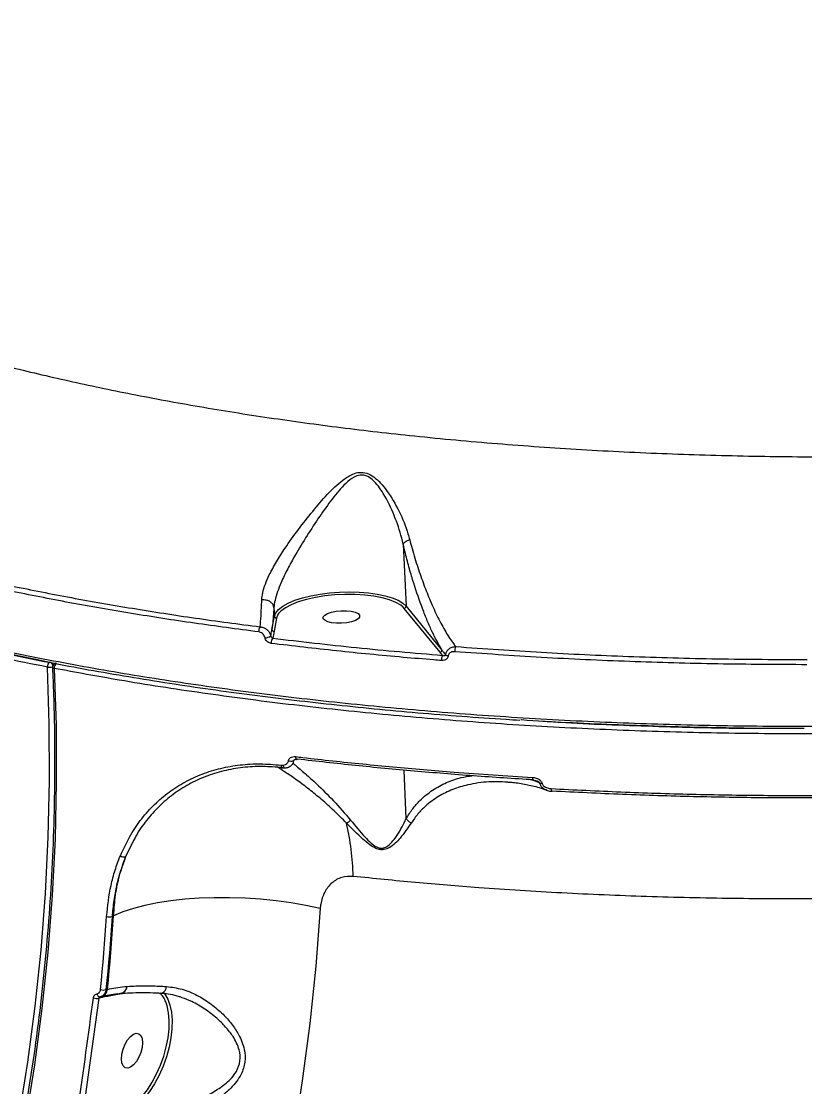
# Model space of a CAD drawing. Header units: millimetres. Extents: x -7245 to 6306, y -6696 to 5973.
# Drawn here: x 2284.6 to 2476.9, y -2028.7 to -1767.3 of the extents above; entities that cross this region are included whole.
import ezdxf

# ---------------------------------------------------------------- set-up
doc = ezdxf.new("R2010")
doc.units = ezdxf.units.MM
for name, color, linetype in [('DIKOM_ОБЪЕКТ', 7, 'Continuous'), ('DIKOM_РАЗМЕР_ЗОНА', 7, 'Continuous'), ('DIKOM_РАЗМЕР_ОБЪЕКТА', 7, 'Continuous')]:
    doc.layers.add(name, color=color, linetype=linetype)
doc.styles.add('style1', font='arial.ttf', dxfattribs={"width": 0.8})
doc.dimstyles.new('1-50', dxfattribs={"dimtxt": 300, "dimasz": 200, "dimexe": 100, "dimexo": 0, "dimgap": 100, "dimtad": 1, "dimtxsty": 'style1', "dimcen": 200, "dimclrd": 7, "dimclre": 7, "dimclrt": 7, "dimadec": 1, "dimazin": 2, "dimtfac": 1, "dimtmove": 0, "dimatfit": 2, "dimfxl": 0, "dimlwd": 25, "dimlwe": 18, "dimarcsym": 0})

# ---------------------------------------------------------------- blocks, each defined once
blk = doc.blocks.new('*D10')
at = {"layer": 'Defpoints', "color": 0, "transparency": 16777216}
for p in [(-4365.71, 2792.53), (4306.16, 475.6), (4306.16, -5965.27)]:
    blk.add_point(p, dxfattribs=at)
at = {"layer": 'DIKOM_РАЗМЕР_ОБЪЕКТА', "color": 7, "lineweight": 18, "transparency": 16777216}
for p, q in [((-4365.71, 2792.53), (-4365.71, -6065.27)), ((4306.16, 475.6), (4306.16, -6065.27))]:
    blk.add_line(p, q, dxfattribs=at)
at = {"layer": 'DIKOM_РАЗМЕР_ОБЪЕКТА', "color": 7, "lineweight": 25, "transparency": 16777216}
blk.add_line((-4165.71, -5965.27), (4106.16, -5965.27), dxfattribs=at)
at = {"layer": 'DIKOM_РАЗМЕР_ОБЪЕКТА', "color": 7, "transparency": 16777216}
for points in [[(-4165.71, -5931.93), (-4165.71, -5998.6), (-4365.71, -5965.27)], [(4106.16, -5931.93), (4106.16, -5998.6), (4306.16, -5965.27)]]:
    blk.add_solid(points, dxfattribs=at)
at = {"layer": 'DIKOM_РАЗМЕР_ОБЪЕКТА', "color": 7, "transparency": 16777216, "insert": (-85.78, -5712.1), "char_height": 300, "attachment_point": 5, "style": 'style1'}
blk.add_mtext('8650', dxfattribs=at)
blk = doc.blocks.new('*D12')
at = {"layer": 'Defpoints', "color": 0, "transparency": 16777216}
for p in [(-5865.71, 123.34), (6306.18, -91.92), (6306.18, -6596.14)]:
    blk.add_point(p, dxfattribs=at)
at = {"layer": 'DIKOM_РАЗМЕР_ЗОНА', "color": 7, "lineweight": 18, "transparency": 16777216}
for p, q in [((-5865.71, 123.34), (-5865.71, -6696.14)), ((6306.18, -91.92), (6306.18, -6696.14))]:
    blk.add_line(p, q, dxfattribs=at)
at = {"layer": 'DIKOM_РАЗМЕР_ЗОНА', "color": 7, "lineweight": 25, "transparency": 16777216}
blk.add_line((-5665.71, -6596.14), (6106.18, -6596.14), dxfattribs=at)
at = {"layer": 'DIKOM_РАЗМЕР_ЗОНА', "color": 7, "transparency": 16777216}
for points in [[(-5665.71, -6562.81), (-5665.71, -6629.48), (-5865.71, -6596.14)], [(6106.18, -6562.81), (6106.18, -6629.48), (6306.18, -6596.14)]]:
    blk.add_solid(points, dxfattribs=at)
at = {"layer": 'DIKOM_РАЗМЕР_ЗОНА', "color": 7, "transparency": 16777216, "insert": (-71.19, -6342.97), "char_height": 300, "attachment_point": 5, "style": 'style1'}
blk.add_mtext('12150', dxfattribs=at)

msp = doc.modelspace()

# ---------------------------------------------------------------- linework, layer by layer
at = {"layer": 'DIKOM_ОБЪЕКТ', "color": 7, "linetype": 'Continuous', "lineweight": 15}
for p, q in [((2378.323, -1895.57), (2379.04, -1910.777)), ((2379.04, -1910.777), (2387.842, -1921.543)), ((2346.13, -1916.478), (2346.716, -1913.252)), ((2346.616, -1911.111), (2346.616, -1911.116)), ((2346.616, -1911.116), (2346.716, -1913.252)), ((2378.58, -1911.311), (2378.314, -1911.027)), ((2387.382, -1922.077), (2378.58, -1911.311)), ((2347.237, -1913.712), (2346.65, -1916.937)), ((2346.65, -1916.937), (2346.306, -1918.642)), ((2288.159, -1923.787), (2291.564, -1924.487)), ((2388.022, -1922.846), (2387.382, -1922.077)), ((2348.344, -1949.775), (2348.804, -1949.784)), ((2348.656, -1950.449), (2348.68, -1950.45)), ((2379.102, -1962.882), (2378.543, -1951.008)), ((2404.04, -1953.951), (2403.87, -1953.949)), ((2409.555, -1953.344), (2410.145, -1953.465)), ((2410.145, -1953.465), (2409.93, -1953.369)), ((2311.612, -1969.44), (2310.206, -1972.267)), ((2307.266, -1986.725), (2306.894, -1986.925)), ((2305.393, -2004.866), (2305.754, -2004.789)), ((2303.652, -2006.949), (2298.575, -2043.161)), ((2303.849, -2006.907), (2303.652, -2006.949)), ((2303.935, -2006.615), (2304.215, -2006.556)), ((2304.925, -2006.41), (2305.902, -2006.22)), ((2309.454, -2005.862), (2308.217, -2006.086)), ((2310.19, -2005.705), (2309.454, -2005.862))]:
    msp.add_line(p, q, dxfattribs=at)
at = {"layer": 'DIKOM_ОБЪЕКТ', "color": 7, "linetype": 'Continuous', "lineweight": 15, "flags": 128}
for points in [[(2346.716, -1913.252), (2347.062, -1912.411), (2347.756, -1911.581), (2348.785, -1910.781), (2350.125, -1910.028), (2351.748, -1909.339), (2353.619, -1908.728), (2355.697, -1908.209), (2357.936, -1907.794), (2360.289, -1907.49), (2362.705, -1907.305), (2365.13, -1907.243), (2367.512, -1907.305), (2369.8, -1907.489), (2371.944, -1907.792), (2373.898, -1908.208), (2375.618, -1908.726), (2377.069, -1909.336), (2378.218, -1910.025), (2379.04, -1910.777)], [(2378.314, -1911.027), (2377.729, -1910.543), (2376.526, -1909.845), (2375.001, -1909.232), (2373.19, -1908.722), (2371.138, -1908.325), (2368.894, -1908.051), (2366.511, -1907.908), (2364.049, -1907.898), (2361.565, -1908.021), (2359.121, -1908.275), (2356.774, -1908.653), (2354.582, -1909.147), (2352.599, -1909.745), (2350.871, -1910.431), (2349.44, -1911.19), (2348.341, -1912.003), (2347.769, -1912.614)], [(2347.769, -1912.614), (2347.601, -1912.85), (2347.237, -1913.712)], [(2367.284, -1913.894), (2366.599, -1914.294), (2365.637, -1914.625), (2364.477, -1914.858), (2363.211, -1914.977), (2361.944, -1914.97), (2360.776, -1914.837), (2359.804, -1914.591), (2359.106, -1914.251), (2358.737, -1913.844), (2358.73, -1913.404), (2359.082, -1912.966), (2359.767, -1912.565), (2360.729, -1912.234), (2361.89, -1912.001), (2363.155, -1911.883), (2364.423, -1911.89), (2365.59, -1912.022), (2366.562, -1912.268), (2367.261, -1912.608), (2367.629, -1913.015), (2367.637, -1913.456), (2367.284, -1913.894)], [(2222.24, -2205.122), (2229.097, -2192.977), (2235.616, -2180.663), (2241.793, -2168.188), (2247.625, -2155.559), (2253.107, -2142.785), (2258.235, -2129.875), (2263.006, -2116.835), (2267.418, -2103.677), (2271.468, -2090.408), (2275.152, -2077.036), (2278.468, -2063.57), (2281.414, -2050.02), (2283.988, -2036.394), (2286.189, -2022.701), (2288.015, -2008.95), (2289.464, -1995.15), (2290.537, -1981.31), (2291.232, -1967.439), (2291.548, -1953.546), (2291.486, -1939.641), (2291.045, -1925.732)], [(2292.702, -1926.051), (2293.144, -1940.002), (2293.206, -1953.949), (2292.889, -1967.883), (2292.192, -1981.796), (2291.117, -1995.678), (2289.663, -2009.52), (2287.831, -2023.312), (2285.624, -2037.047), (2283.042, -2050.714), (2280.087, -2064.305), (2276.761, -2077.811), (2273.066, -2091.223), (2269.004, -2104.533), (2264.579, -2117.731), (2259.793, -2130.809), (2254.649, -2143.758), (2249.151, -2156.571), (2243.302, -2169.238), (2237.106, -2181.751), (2230.567, -2194.102), (2223.69, -2206.283)], [(2292.262, -1925.789), (2292.28, -1925.847), (2292.336, -1925.91), (2292.427, -1925.966), (2292.551, -1926.014), (2292.702, -1926.051)], [(2348.344, -1949.775), (2348.36, -1949.943), (2348.39, -1950.095), (2348.433, -1950.225), (2348.487, -1950.328), (2348.552, -1950.401), (2348.624, -1950.441), (2348.656, -1950.449)], [(2348.804, -1949.784), (2348.857, -1949.972), (2348.926, -1950.138), (2349.008, -1950.275), (2349.099, -1950.378), (2349.196, -1950.441), (2349.295, -1950.462), (2349.312, -1950.461)], [(2350.186, -1948.703), (2350.456, -1948.764), (2350.739, -1948.795), (2351.011, -1948.793), (2351.25, -1948.757), (2351.438, -1948.691), (2351.559, -1948.6), (2351.603, -1948.505)], [(2351.913, -1947.693), (2351.929, -1947.871), (2351.961, -1948.029), (2352.007, -1948.163), (2352.066, -1948.265), (2352.135, -1948.332), (2352.212, -1948.363), (2352.218, -1948.364)], [(2352.218, -1948.364), (2352.294, -1948.355), (2352.377, -1948.308)], [(2410.031, -1952.797), (2410.045, -1952.974), (2410.069, -1953.132), (2410.103, -1953.263), (2410.145, -1953.364), (2410.193, -1953.429), (2410.246, -1953.457), (2410.256, -1953.458)], [(2414.621, -1955.537), (2414.634, -1955.706), (2414.656, -1955.856), (2414.686, -1955.985), (2414.723, -1956.085), (2414.766, -1956.155), (2414.813, -1956.193), (2414.836, -1956.198)], [(2414.836, -1956.198), (2414.863, -1956.195), (2414.914, -1956.163)], [(2357.973, -1984.969), (2354.478, -1984.23), (2350.854, -1983.603), (2347.134, -1983.093), (2343.351, -1982.707), (2339.54, -1982.447), (2335.737, -1982.315), (2331.974, -1982.313), (2328.288, -1982.44), (2324.71, -1982.697), (2321.275, -1983.079), (2318.014, -1983.584), (2314.955, -1984.207), (2312.127, -1984.943), (2309.556, -1985.785), (2307.266, -1986.725)], [(2357.973, -1984.969), (2356.858, -1999.107), (2355.391, -2013.208), (2353.571, -2027.263), (2351.401, -2041.265), (2348.881, -2055.207), (2346.013, -2069.08), (2342.797, -2082.878), (2339.237, -2096.593), (2335.334, -2110.216), (2331.09, -2123.741), (2326.507, -2137.16), (2321.588, -2150.466), (2316.336, -2163.651), (2310.754, -2176.708)], [(2304.044, -2004.848), (2304.265, -2002.614), (2304.476, -2000.379), (2304.678, -1998.143), (2304.87, -1995.906), (2305.052, -1993.667), (2305.225, -1991.429), (2305.388, -1989.188), (2305.541, -1986.948)], [(2306.894, -1986.925), (2306.74, -1989.171), (2306.576, -1991.416), (2306.403, -1993.66), (2306.221, -1995.903), (2306.028, -1998.145), (2305.826, -2000.386), (2305.614, -2002.627), (2305.393, -2004.866)], [(2305.754, -2004.789), (2305.977, -2002.535), (2306.19, -2000.279), (2306.394, -1998.022), (2306.588, -1995.765), (2306.772, -1993.506), (2306.946, -1991.246), (2307.111, -1988.986), (2307.266, -1986.725)], [(2303.171, -2005.895), (2303.226, -2006.061), (2303.297, -2006.214), (2303.38, -2006.349), (2303.474, -2006.461), (2303.574, -2006.547), (2303.679, -2006.604), (2303.784, -2006.63), (2303.887, -2006.625)], [(2319.559, -2005.685), (2319.807, -2005.981), (2320.547, -2007.189), (2321.103, -2008.678), (2321.464, -2010.415), (2321.622, -2012.363), (2321.573, -2014.477), (2321.318, -2016.712), (2320.864, -2019.019), (2320.219, -2021.348), (2319.398, -2023.647), (2318.42, -2025.867), (2317.305, -2027.958), (2316.077, -2029.875), (2314.765, -2031.575), (2313.395, -2033.023), (2312, -2034.185)], [(2311.7, -2033.528), (2312.949, -2032.478), (2314.276, -2031.075), (2315.549, -2029.425), (2316.739, -2027.567), (2317.821, -2025.539), (2318.77, -2023.387), (2319.566, -2021.157), (2320.191, -2018.899), (2320.632, -2016.662), (2320.878, -2014.494), (2320.926, -2012.444), (2320.773, -2010.556), (2320.423, -2008.871), (2320.091, -2007.898)], [(2309.294, -2020.668), (2309.593, -2019.448), (2310.068, -2018.26), (2310.681, -2017.202), (2311.383, -2016.358), (2312.116, -2015.796), (2312.821, -2015.564), (2313.442, -2015.679), (2313.927, -2016.132), (2314.238, -2016.886), (2314.349, -2017.881), (2314.251, -2019.035), (2313.953, -2020.255), (2313.478, -2021.443), (2312.865, -2022.501), (2312.163, -2023.345), (2311.43, -2023.906), (2310.725, -2024.139), (2310.104, -2024.024), (2309.619, -2023.571), (2309.308, -2022.817), (2309.197, -2021.822), (2309.294, -2020.668)]]:
    msp.add_lwpolyline(points, dxfattribs=at)
at = {"layer": 'DIKOM_ОБЪЕКТ', "color": 7, "linetype": 'Continuous', "lineweight": 15}
for centre, radius, start, end in [((2378.511, -1910.787), 0.529, 277.52433, 1.00819), ((2347.215, -1913.211), 0.501, 184.70579, 272.47812), ((2344.614, -1916.927), 1.747, 142.0679, 185.42185), ((2344.541, -1916.547), 1.979, 266.52552, 310.84205), ((2347.587, -1919.725), 1.678, 139.78455, 186.2656), ((2346.628, -1916.438), 0.5, 184.65832, 272.51258), ((2393.164, -1921.742), 2.195, 151.47033, 185.26733), ((2387.312, -1921.552), 0.53, 277.55369, 0.97883), ((2389.755, -1923.906), 2.032, 148.54433, 186.07043), ((2389.522, -1921.947), 1.069, 224.53643, 263.10387), ((2292.454, -1925.589), 1.416, 128.92353, 185.78999), ((2291.508, -1923.243), 2.531, 259.47553, 287.41494), ((2291.261, -1925.613), 1.166, 16.84697, 74.92739), ((2293.261, -1925.743), 1, 118.74278, 182.59279), ((2294.117, -1925.907), 1.422, 129.22856, 185.81548), ((2293.083, -1925.435), 0.644, 77.92824, 117.98153), ((2412.235, -1952.57), 1.665, 257.88523, 276.25), ((2361.351, -1958.526), 6.281, 299.392, 310.65107), ((2299.654, -1978.702), 66.427, 1.39876, 12.78907), ((2309.818, -1970.819), 1.499, 232.97073, 285.0001), ((2306.182, -1984.768), 2.272, 253.62746, 288.27111), ((2304.747, -2002.715), 2.246, 251.77295, 286.72855), ((2303.683, -2004.539), 2.086, 284.75835, 353.10891), ((2308.641, -2003.843), 1.967, 281.81715, 353.61316), ((2318.476, -2003.999), 1.786, 288.10056, 357.01861), ((2303.052, -2004.872), 2.161, 249.69695, 286.09269), ((2304.26, -2006.97), 0.416, 104.64762, 171.21344), ((2308.686, -2006.184), 0.479, 135.16804, 168.20328), ((2314.297, -2010.107), 6.201, 20.87139, 46.45769)]:
    msp.add_arc(centre, radius, start, end, dxfattribs=at)
for points, knots in [([(2946.049, -1790.099), (2945.659, -1791.685), (2944.602, -1795.989), (2941.785, -1803.029), (2937.263, -1811.192), (2931.431, -1819.323), (2924.341, -1827.383), (2916.019, -1835.334), (2906.48, -1843.15), (2895.716, -1850.816), (2883.769, -1858.321), (2870.687, -1865.645), (2856.532, -1872.751), (2841.369, -1879.609), (2825.235, -1886.193), (2808.14, -1892.489), (2790.129, -1898.488), (2771.268, -1904.178), (2751.644, -1909.532), (2731.35, -1914.523), (2710.697, -1919.077), (2689.739, -1923.195), (2668.539, -1926.894), (2646.898, -1930.22), (2624.912, -1933.157), (2602.674, -1935.694), (2579.962, -1937.845), (2556.796, -1939.583), (2533.214, -1940.891), (2509.579, -1941.748), (2486, -1942.15), (2462.588, -1942.097), (2439.418, -1941.583), (2416.532, -1940.601), (2393.964, -1939.159), (2371.782, -1937.269), (2350.084, -1934.94), (2328.987, -1932.174), (2309.827, -1929.213), (2297.987, -1927.027), (2292.702, -1926.051)], [0, 0, 0, 0, 0.0156521, 0.0424895, 0.0694112, 0.0963764, 0.1233414, 0.1502634, 0.1771009, 0.2039383, 0.2308598, 0.2578252, 0.2847899, 0.3117121, 0.3385492, 0.3653866, 0.3923086, 0.4192738, 0.4462386, 0.4731606, 0.499998, 0.5258463, 0.5517701, 0.5777323, 0.6036945, 0.6296183, 0.6554665, 0.6823039, 0.7092259, 0.736191, 0.7631561, 0.790078, 0.8169155, 0.843753, 0.8706749, 0.8976399, 0.9246052, 0.9515272, 0.9783645, 1, 1, 1, 1]), ([(2252.526, -1843.833), (2257.032, -1845.213), (2266.05, -1847.975), (2280.37, -1851.781), (2295.222, -1855.329), (2310.84, -1858.631), (2327.205, -1861.67), (2344.307, -1864.425), (2361.874, -1866.85), (2380.456, -1869.008), (2400.082, -1870.846), (2420.749, -1872.322), (2441.773, -1873.375), (2463.055, -1874.006), (2484.496, -1874.207), (2506.005, -1873.979), (2527.548, -1873.312), (2549.088, -1872.22), (2570.581, -1870.71), (2591.927, -1868.788), (2613.026, -1866.466), (2633.792, -1863.747), (2654.185, -1860.631), (2674.179, -1857.132), (2693.73, -1853.261), (2712.749, -1849.039), (2731.146, -1844.484), (2749.186, -1839.516), (2766.774, -1834.125), (2783.827, -1828.31), (2799.99, -1822.186), (2815.167, -1815.763), (2829.412, -1809.086), (2837.987, -1804.437), (2842.273, -1802.114)], [0, 0, 0, 0, 0.0277667, 0.0555663, 0.0833659, 0.1111324, 0.1400376, 0.1689801, 0.1979227, 0.2268278, 0.2586375, 0.2905482, 0.3225101, 0.3544718, 0.3863819, 0.4181914, 0.4498955, 0.4817002, 0.5135556, 0.5454111, 0.5772153, 0.6089193, 0.6405477, 0.672276, 0.7040555, 0.7358348, 0.7675629, 0.7991911, 0.8325943, 0.8660265, 0.8994296, 0.9329434, 0.9664866, 1, 1, 1, 1]), ([(2291.045, -1925.732), (2287.293, -1924.987), (2277.184, -1922.98), (2261.337, -1919.384), (2243.762, -1914.867), (2226.904, -1909.934), (2210.843, -1904.592), (2195.656, -1898.849), (2181.678, -1892.832), (2168.929, -1886.568), (2157.401, -1880.088), (2146.905, -1873.288), (2137.523, -1866.177), (2129.327, -1858.772), (2122.446, -1851.24), (2117.064, -1843.594), (2113.923, -1838.391), (2112.922, -1835.688), (2112.888, -1835.594)], [0, 0, 0, 0, 0.0398747, 0.1074223, 0.1750223, 0.2425698, 0.3120802, 0.3816463, 0.4511557, 0.5187036, 0.5863039, 0.653851, 0.7233608, 0.7929278, 0.8624366, 0.9299843, 0.9975828, 1, 1, 1, 1]), ([(2187.884, -1893.634), (2190.605, -1894.787), (2197.936, -1897.893), (2210.73, -1902.696), (2226.46, -1907.944), (2243.288, -1912.889), (2261.183, -1917.504), (2280.113, -1921.765), (2299.659, -1925.579), (2319.739, -1928.94), (2340.263, -1931.86), (2361.565, -1934.383), (2383.603, -1936.484), (2406.317, -1938.146), (2429.206, -1939.332), (2452.189, -1940.048), (2475.181, -1940.312), (2498.558, -1940.13), (2522.254, -1939.48), (2546.191, -1938.355), (2569.843, -1936.779), (2593.136, -1934.769), (2616.005, -1932.349), (2638.821, -1929.48), (2661.503, -1926.152), (2683.965, -1922.367), (2705.714, -1918.209), (2726.691, -1913.697), (2746.858, -1908.866), (2766.541, -1903.634), (2785.652, -1898.005), (2804.106, -1891.987), (2820.762, -1885.978), (2835.721, -1880.05), (2849.112, -1874.26), (2861.799, -1868.263), (2873.737, -1862.075), (2884.802, -1855.76), (2894.94, -1849.354), (2903.251, -1843.555), (2907.978, -1839.85), (2909.902, -1838.341)], [0, 0, 0, 0, 0.0156521, 0.0421679, 0.0687046, 0.0952203, 0.1225064, 0.1498146, 0.1771008, 0.2036167, 0.230153, 0.2566689, 0.283955, 0.3112633, 0.3385494, 0.3650651, 0.3916015, 0.4181173, 0.4454034, 0.4727117, 0.4999978, 0.5265136, 0.5530499, 0.5795657, 0.6068518, 0.6341602, 0.6614461, 0.6879621, 0.7144983, 0.7410143, 0.7683, 0.7956083, 0.8228942, 0.8459725, 0.8690777, 0.8921829, 0.9155068, 0.9388307, 0.961564, 0.984349, 1, 1, 1, 1]), ([(2899.563, -1863.894), (2897.888, -1866.207), (2894.428, -1870.982), (2887.726, -1878.147), (2879.855, -1885.377), (2870.861, -1892.494), (2860.817, -1899.467), (2849.735, -1906.27), (2837.618, -1912.892), (2824.503, -1919.323), (2810.442, -1925.545), (2795.503, -1931.534), (2779.751, -1937.256), (2763.228, -1942.697), (2745.944, -1947.84), (2727.941, -1952.683), (2709.288, -1957.213), (2690.072, -1961.412), (2670.38, -1965.259), (2650.261, -1968.741), (2629.738, -1971.845), (2608.853, -1974.574), (2587.685, -1976.922), (2566.332, -1978.879), (2544.893, -1980.438), (2523.417, -1981.591), (2501.94, -1982.327), (2480.496, -1982.655), (2459.168, -1982.578), (2438.057, -1982.095), (2417.255, -1981.214), (2398.357, -1980.02), (2381.287, -1978.638), (2371.137, -1977.6), (2366.061, -1977.081)], [0, 0, 0, 0, 0.0297809, 0.0614953, 0.0932601, 0.125025, 0.1567393, 0.1883539, 0.2199697, 0.2516849, 0.2834508, 0.3152169, 0.3469317, 0.3785478, 0.4101857, 0.4419229, 0.473711, 0.5054992, 0.5372368, 0.5688749, 0.6005642, 0.6323527, 0.6641919, 0.6960313, 0.7278204, 0.7595099, 0.7912774, 0.8231441, 0.8550616, 0.8869795, 0.9188467, 0.9506148, 0.9753074, 1, 1, 1, 1]), ([(2343.625, -1909.259), (2343.686, -1908.677), (2343.812, -1907.455), (2344.469, -1905.384), (2345.565, -1902.849), (2347.193, -1899.88), (2349.592, -1896.127), (2352.579, -1891.938), (2356.08, -1887.524), (2359.63, -1883.327), (2362.878, -1880.203), (2365.592, -1878.413), (2367.622, -1877.837), (2369.463, -1878.055), (2371.242, -1879.056), (2372.848, -1880.551), (2375.058, -1883.333), (2377.482, -1887.488), (2379.126, -1891.666), (2379.792, -1893.999), (2379.929, -1894.478)], [0, 0, 0, 0, 0.0399748, 0.0838355, 0.12773, 0.1889365, 0.2502302, 0.335041, 0.4199825, 0.5024398, 0.5846132, 0.6297465, 0.6580845, 0.6869166, 0.7179987, 0.7532883, 0.7887241, 0.8822463, 0.9758726, 1, 1, 1, 1]), ([(2378.324, -1895.561), (2378.324, -1895.559), (2378.213, -1895.073), (2377.65, -1892.705), (2376.241, -1888.473), (2374.21, -1884.175), (2372.27, -1881.282), (2370.908, -1879.74), (2369.43, -1878.752), (2368.336, -1878.565), (2367.323, -1878.649), (2365.936, -1879.168), (2364.228, -1880.593), (2362.489, -1882.471), (2360.345, -1885.174), (2357.751, -1888.813), (2354.713, -1893.444), (2352.088, -1897.757), (2349.941, -1901.637), (2348.483, -1904.648), (2347.449, -1907.231), (2346.87, -1909.31), (2346.616, -1910.522), (2346.616, -1911.111), (2346.616, -1911.111)], [0, 0, 0, 0, 0.0000888, 0.0246812, 0.11896, 0.2152967, 0.2495729, 0.2844812, 0.3132065, 0.3343552, 0.3391929, 0.3652913, 0.408872, 0.4500049, 0.491188, 0.575548, 0.6616087, 0.7495387, 0.810979, 0.8738718, 0.9170301, 0.9611143, 0.9999895, 1, 1, 1, 1]), ([(2188.322, -1894.307), (2189.28, -1894.727), (2192.502, -1896.139), (2198.257, -1898.464), (2205.557, -1901.277), (2213.092, -1903.995), (2220.825, -1906.62), (2228.763, -1909.152), (2236.906, -1911.591), (2245.259, -1913.939), (2253.822, -1916.197), (2262.599, -1918.367), (2271.591, -1920.447), (2280.802, -1922.438), (2290.236, -1924.342), (2299.883, -1926.156), (2309.71, -1927.874), (2319.678, -1929.489), (2329.76, -1930.995), (2339.953, -1932.394), (2350.26, -1933.686), (2360.685, -1934.872), (2371.231, -1935.952), (2381.899, -1936.928), (2392.699, -1937.791), (2401.052, -1938.395), (2405.833, -1938.675), (2406.94, -1938.74)], [0, 0, 0, 0, 0.0180259, 0.0606416, 0.1032642, 0.1456531, 0.1878463, 0.2298906, 0.271835, 0.3137261, 0.3556143, 0.3975352, 0.4395324, 0.4816529, 0.5239444, 0.5664547, 0.6090534, 0.651481, 0.6936991, 0.7357549, 0.7776978, 0.8195754, 0.8614351, 0.9033212, 0.9452698, 0.9873285, 1, 1, 1, 1]), ([(2378.324, -1895.561), (2378.396, -1895.44), (2378.541, -1895.198), (2379.076, -1894.831), (2379.584, -1894.599), (2379.883, -1894.494), (2379.929, -1894.478)], [0, 0, 0, 0, 0.3156551, 0.6314299, 0.9437733, 1, 1, 1, 1]), ([(2379.929, -1894.478), (2380.123, -1895.196), (2380.758, -1897.54), (2381.912, -1901.301), (2383.404, -1905.581), (2385.051, -1909.723), (2386.843, -1913.621), (2388.762, -1917.148), (2390.231, -1919.395), (2391.052, -1920.456), (2391.235, -1920.694)], [0, 0, 0, 0, 0.0601224, 0.1962398, 0.3328211, 0.4690659, 0.6303327, 0.7921213, 0.9534433, 1, 1, 1, 1]), ([(2378.323, -1895.57), (2378.323, -1895.568), (2378.323, -1895.565), (2378.323, -1895.562), (2378.324, -1895.561), (2378.324, -1895.561)], [0, 0, 0, 0, 0.4283213, 0.7662636, 1, 1, 1, 1]), ([(2387.842, -1921.543), (2387.047, -1920.133), (2385.847, -1918.001), (2384.257, -1914.4), (2382.725, -1910.565), (2381.251, -1906.276), (2379.87, -1901.611), (2379.006, -1898.391), (2378.507, -1896.328), (2378.323, -1895.57)], [0, 0, 0, 0, 0.2355336, 0.3560332, 0.47653, 0.7016589, 0.8172959, 0.932924, 1, 1, 1, 1]), ([(2342.876, -1917.092), (2337.592, -1916.396), (2327.026, -1915.004), (2311.591, -1912.597), (2296.452, -1909.979), (2286.695, -1908.027), (2281.817, -1907.051)], [0, 0, 0, 0, 0.2490998, 0.4981987, 0.7491002, 1, 1, 1, 1]), ([(2282.308, -1905.834), (2287.14, -1906.801), (2296.806, -1908.735), (2311.873, -1911.343), (2327.307, -1913.753), (2337.927, -1915.153), (2343.237, -1915.853)], [0, 0, 0, 0, 0.2490995, 0.4981993, 0.7490995, 1, 1, 1, 1]), ([(2343.237, -1915.853), (2343.307, -1915.009), (2343.461, -1913.176), (2343.568, -1910.632), (2343.625, -1909.259)], [0, 0, 0, 0, 0.4604739, 1, 1, 1, 1]), ([(2346.616, -1911.111), (2346.57, -1910.895), (2346.478, -1910.463), (2346.001, -1909.896), (2345.331, -1909.47), (2344.548, -1909.243), (2343.962, -1909.221), (2343.67, -1909.254), (2343.625, -1909.259)], [0, 0, 0, 0, 0.1975802, 0.3951417, 0.5927492, 0.7903142, 0.9681281, 1, 1, 1, 1]), ([(2346.616, -1911.116), (2346.504, -1912.565), (2346.353, -1914.518), (2346.176, -1916.076), (2346.13, -1916.478)], [0, 0, 0, 0, 0.7421736, 1, 1, 1, 1]), ([(2249.997, -1915.008), (2253.351, -1915.89), (2261.626, -1918.067), (2274.355, -1921.004), (2283.94, -1922.936), (2288.159, -1923.787)], [0, 0, 0, 0, 0.2762128, 0.6814309, 1, 1, 1, 1]), ([(2343.237, -1915.853), (2343.343, -1915.863), (2343.734, -1915.899), (2344.39, -1916.13), (2345.084, -1916.632), (2345.608, -1917.287), (2345.759, -1917.791), (2345.835, -1918.045)], [0, 0, 0, 0, 0.0903037, 0.3322172, 0.5590071, 0.7775817, 1, 1, 1, 1]), ([(2344.421, -1918.523), (2344.375, -1918.366), (2344.284, -1918.053), (2343.971, -1917.637), (2343.56, -1917.306), (2343.172, -1917.141), (2342.939, -1917.102), (2342.876, -1917.092)], [0, 0, 0, 0, 0.2168595, 0.4335341, 0.6620096, 0.908122, 1, 1, 1, 1]), ([(2345.919, -1919.908), (2345.858, -1919.898), (2345.633, -1919.862), (2345.258, -1919.705), (2344.858, -1919.387), (2344.553, -1918.983), (2344.465, -1918.676), (2344.421, -1918.523)], [0, 0, 0, 0, 0.0918939, 0.3355873, 0.5630829, 0.7814528, 1, 1, 1, 1]), ([(2345.835, -1918.045), (2345.918, -1917.624), (2346.021, -1917.107), (2346.113, -1916.577), (2346.13, -1916.478)], [0, 0, 0, 0, 0.8148243, 1, 1, 1, 1]), ([(2345.835, -1918.045), (2345.846, -1918.091), (2345.86, -1918.147), (2345.907, -1918.257), (2345.979, -1918.378), (2346.103, -1918.516), (2346.217, -1918.6), (2346.287, -1918.633), (2346.306, -1918.642)], [0, 0, 0, 0, 0.1522763, 0.1824563, 0.3864323, 0.6239433, 0.8954726, 1, 1, 1, 1]), ([(2346.306, -1918.642), (2353.132, -1919.443), (2366.805, -1921.047), (2380.943, -1922.246), (2388.022, -1922.846)], [0, 0, 0, 0, 0.4992718, 1, 1, 1, 1]), ([(2387.735, -1924.121), (2387.107, -1924.071), (2383.967, -1923.819), (2375.33, -1923.083), (2361.93, -1921.796), (2351.26, -1920.538), (2345.919, -1919.908)], [0, 0, 0, 0, 0.0441413, 0.2207153, 0.6100152, 1, 1, 1, 1]), ([(2388.761, -1922.696), (2388.766, -1922.652), (2388.796, -1922.391), (2388.961, -1921.912), (2389.42, -1921.323), (2390.135, -1920.871), (2390.794, -1920.709), (2391.172, -1920.696), (2391.235, -1920.694)], [0, 0, 0, 0, 0.0395208, 0.2326067, 0.4437543, 0.6867133, 0.9479514, 1, 1, 1, 1]), ([(2391.235, -1920.694), (2398.222, -1921.188), (2412.195, -1922.174), (2433.654, -1923.15), (2455.418, -1923.779), (2470.145, -1923.848), (2477.509, -1923.883)], [0, 0, 0, 0, 0.2485964, 0.497194, 0.7485971, 1, 1, 1, 1]), ([(2389.394, -1923.008), (2389.39, -1923.041), (2389.37, -1923.208), (2389.249, -1923.509), (2388.928, -1923.85), (2388.41, -1924.109), (2387.975, -1924.117), (2387.735, -1924.121)], [0, 0, 0, 0, 0.0442349, 0.2246605, 0.4338418, 0.6874955, 1, 1, 1, 1]), ([(2387.842, -1921.543), (2387.93, -1921.656), (2388.233, -1922.045), (2388.542, -1922.426), (2388.761, -1922.696)], [0, 0, 0, 0, 0.291287, 1, 1, 1, 1]), ([(2388.022, -1922.846), (2388.127, -1922.876), (2388.309, -1922.928), (2388.536, -1922.915), (2388.672, -1922.856), (2388.733, -1922.782), (2388.754, -1922.733), (2388.759, -1922.707), (2388.761, -1922.696)], [0, 0, 0, 0, 0.3693444, 0.6445494, 0.837306, 0.926923, 0.9711793, 1, 1, 1, 1]), ([(2390.978, -1921.944), (2390.737, -1921.949), (2390.314, -1921.957), (2389.82, -1922.213), (2389.523, -1922.539), (2389.416, -1922.824), (2389.397, -1922.981), (2389.394, -1923.008)], [0, 0, 0, 0, 0.3277932, 0.5739482, 0.7797614, 0.9627992, 1, 1, 1, 1]), ([(2477.443, -1925.139), (2470.145, -1925.105), (2455.549, -1925.037), (2433.815, -1924.417), (2412.222, -1923.443), (2398.059, -1922.444), (2390.978, -1921.944)], [0, 0, 0, 0, 0.2485963, 0.4971938, 0.7485965, 1, 1, 1, 1]), ([(2292.262, -1925.789), (2292.355, -1928.014), (2292.622, -1934.474), (2292.823, -1945.167), (2292.764, -1957.863), (2292.385, -1970.546), (2291.692, -1983.21), (2290.685, -1995.846), (2289.364, -2008.45), (2287.73, -2021.012), (2285.783, -2033.528), (2283.526, -2045.989), (2280.958, -2058.39), (2278.082, -2070.723), (2274.898, -2082.982), (2271.41, -2095.16), (2267.617, -2107.25), (2263.524, -2119.247), (2259.132, -2131.142), (2254.442, -2142.93), (2249.459, -2154.605), (2244.184, -2166.16), (2238.622, -2177.589), (2232.77, -2188.884), (2227.638, -2198.244), (2224.42, -2203.817), (2223.326, -2205.712)], [0, 0, 0, 0, 0.0228187, 0.0662174, 0.1096181, 0.1530185, 0.19642, 0.2398199, 0.2832215, 0.3266219, 0.3700228, 0.4134234, 0.4568244, 0.5002255, 0.5436253, 0.5870281, 0.6304278, 0.6738292, 0.7172291, 0.7606304, 0.8040318, 0.8474322, 0.8908334, 0.9342341, 0.9776334, 1, 1, 1, 1]), ([(2476.746, -1940.831), (2476.738, -1940.831), (2468.799, -1940.831), (2453.077, -1940.667), (2429.952, -1939.907), (2414.651, -1939.239), (2407.271, -1938.699), (2407.223, -1938.696)], [0, 0, 0, 0, 0.0003399, 0.3361894, 0.6717651, 0.9978707, 1, 1, 1, 1]), ([(2412.632, -1938.977), (2414.032, -1939.068), (2422.904, -1939.649), (2439.614, -1940.251), (2457.085, -1940.747), (2467.001, -1940.75), (2469.15, -1940.751)], [0, 0, 0, 0, 0.0759966, 0.4818553, 0.8877139, 1, 1, 1, 1]), ([(2308.915, -1972.016), (2309.726, -1970.254), (2311.222, -1967.005), (2314.122, -1962.847), (2317.256, -1959.344), (2320.804, -1956.329), (2324.729, -1953.839), (2328.978, -1951.882), (2333.512, -1950.469), (2338.292, -1949.645), (2343.248, -1949.347), (2346.647, -1949.632), (2348.344, -1949.775)], [0, 0, 0, 0, 0.1166789, 0.2150841, 0.3137996, 0.4122029, 0.5100625, 0.608225, 0.7060838, 0.8039558, 0.9021326, 1, 1, 1, 1]), ([(2348.804, -1949.784), (2349.024, -1949.747), (2349.425, -1949.68), (2349.867, -1949.377), (2350.115, -1949.038), (2350.166, -1948.799), (2350.186, -1948.703)], [0, 0, 0, 0, 0.3467199, 0.63138, 0.8513996, 1, 1, 1, 1]), ([(2349.31, -1950.446), (2349.406, -1950.441), (2349.792, -1950.422), (2350.409, -1950.199), (2351.056, -1949.727), (2351.486, -1949.122), (2351.557, -1948.662), (2351.588, -1948.458)], [0, 0, 0, 0, 0.0882788, 0.3532204, 0.5924874, 0.8186891, 1, 1, 1, 1]), ([(2350.186, -1948.703), (2350.194, -1948.659), (2350.222, -1948.488), (2350.366, -1948.196), (2350.711, -1947.883), (2351.246, -1947.671), (2351.683, -1947.685), (2351.913, -1947.693)], [0, 0, 0, 0, 0.0580799, 0.2246081, 0.430154, 0.7005176, 1, 1, 1, 1]), ([(2351.278, -1949.323), (2351.471, -1949.484), (2352.327, -1950.198), (2354.294, -1951.865), (2357.438, -1954.693), (2361.259, -1958.441), (2364.047, -1961.673), (2365.442, -1963.291)], [0, 0, 0, 0, 0.0563435, 0.2499351, 0.4437349, 0.7216727, 1, 1, 1, 1]), ([(2351.603, -1948.507), (2351.603, -1948.505), (2351.603, -1948.499), (2351.61, -1948.476), (2351.793, -1948.375), (2352.025, -1948.34), (2352.181, -1948.364), (2352.217, -1948.37)], [0, 0, 0, 0, 0.0686219, 0.315092, 0.5980037, 0.9078208, 1, 1, 1, 1]), ([(2351.913, -1947.693), (2352.518, -1947.763), (2355.543, -1948.118), (2363.458, -1949.003), (2375.79, -1950.235), (2392.096, -1951.639), (2403.613, -1952.383), (2410.031, -1952.797)], [0, 0, 0, 0, 0.0321553, 0.1607921, 0.4182823, 0.6757763, 1, 1, 1, 1]), ([(2410.357, -1953.397), (2405.429, -1953.085), (2395.572, -1952.461), (2380.988, -1951.272), (2366.551, -1949.915), (2357.101, -1948.844), (2352.377, -1948.308)], [0, 0, 0, 0, 0.2493121, 0.4986259, 0.7493131, 1, 1, 1, 1]), ([(2348.781, -1950.421), (2347.121, -1950.282), (2343.796, -1950.004), (2338.947, -1950.299), (2334.27, -1951.108), (2329.834, -1952.499), (2325.677, -1954.421), (2321.839, -1956.869), (2318.363, -1959.826), (2315.313, -1963.279), (2313.013, -1966.473), (2311.971, -1968.68), (2311.612, -1969.44)], [0, 0, 0, 0, 0.104583, 0.2094976, 0.314079, 0.4187216, 0.5236896, 0.6283344, 0.7336613, 0.8393274, 0.9446571, 1, 1, 1, 1]), ([(2364.433, -1963.998), (2363.418, -1962.978), (2361.384, -1960.936), (2358.301, -1958.191), (2355.233, -1955.674), (2352.272, -1953.472), (2349.806, -1951.768), (2348.244, -1950.753), (2347.725, -1950.416), (2347.627, -1950.351)], [0, 0, 0, 0, 0.1615144, 0.3234895, 0.4847447, 0.6557164, 0.8265045, 0.9669814, 1, 1, 1, 1]), ([(2348.495, -1950.426), (2348.645, -1950.45), (2348.918, -1950.494), (2349.185, -1950.445), (2349.306, -1950.423)], [0, 0, 0, 0, 0.5467208, 1, 1, 1, 1]), ([(2379.102, -1962.882), (2379.613, -1962.059), (2380.634, -1960.413), (2382.778, -1958.037), (2385.518, -1955.796), (2388.931, -1953.993), (2392.181, -1952.801), (2394.361, -1952.513), (2395.275, -1952.392)], [0, 0, 0, 0, 0.1260814, 0.2522464, 0.4527175, 0.6538988, 0.8547735, 1, 1, 1, 1]), ([(2403.87, -1953.949), (2402.36, -1953.89), (2399.053, -1953.761), (2394.594, -1954.44), (2390.471, -1955.681), (2386.963, -1957.373), (2384.13, -1959.454), (2381.905, -1961.676), (2380.841, -1963.222), (2380.309, -1963.996)], [0, 0, 0, 0, 0.1683034, 0.3685135, 0.5172806, 0.6662614, 0.8147424, 0.907394, 1, 1, 1, 1]), ([(2404.041, -1953.952), (2404.45, -1953.97), (2405.91, -1954.033), (2408.464, -1954.461), (2411.242, -1955.083), (2412.962, -1955.686), (2413.594, -1955.908)], [0, 0, 0, 0, 0.1324019, 0.4730421, 0.806241, 1, 1, 1, 1]), ([(2410.031, -1952.797), (2410.185, -1952.812), (2410.672, -1952.859), (2411.373, -1953.082), (2411.964, -1953.475), (2412.296, -1953.851), (2412.376, -1954.1), (2412.416, -1954.225)], [0, 0, 0, 0, 0.1605629, 0.5081366, 0.7318942, 0.8653982, 1, 1, 1, 1]), ([(2411.886, -1954.198), (2411.761, -1954.145), (2411.179, -1953.899), (2410.599, -1953.656), (2410.145, -1953.465)], [0, 0, 0, 0, 0.2148372, 1, 1, 1, 1]), ([(2410.258, -1953.482), (2410.34, -1953.479), (2410.644, -1953.47), (2410.953, -1953.592), (2411.178, -1953.682)], [0, 0, 0, 0, 0.26941, 1, 1, 1, 1]), ([(2411.886, -1954.198), (2411.875, -1954.174), (2411.852, -1954.121), (2411.767, -1954.023), (2411.579, -1953.875), (2411.368, -1953.75), (2411.213, -1953.694), (2411.178, -1953.681)], [0, 0, 0, 0, 0.0789466, 0.1692202, 0.39686, 0.863818, 1, 1, 1, 1]), ([(2413.475, -1955.863), (2413.355, -1955.831), (2412.949, -1955.724), (2412.471, -1955.315), (2412.045, -1954.774), (2411.94, -1954.394), (2411.886, -1954.198)], [0, 0, 0, 0, 0.149869, 0.5047296, 0.7448034, 1, 1, 1, 1]), ([(2412.416, -1954.225), (2412.454, -1954.345), (2412.529, -1954.583), (2412.841, -1954.934), (2413.391, -1955.29), (2414.033, -1955.486), (2414.481, -1955.525), (2414.621, -1955.537)], [0, 0, 0, 0, 0.13876, 0.2767272, 0.4965426, 0.8418421, 1, 1, 1, 1]), ([(2413.459, -1955.901), (2413.481, -1955.912), (2413.786, -1956.066), (2414.263, -1956.168), (2414.704, -1956.169), (2414.836, -1956.169)], [0, 0, 0, 0, 0.0509499, 0.7165758, 1, 1, 1, 1]), ([(2414.621, -1955.537), (2420.332, -1955.825), (2431.753, -1956.4), (2449.154, -1956.934), (2466.719, -1957.244), (2478.548, -1957.226), (2484.463, -1957.217)], [0, 0, 0, 0, 0.2491007, 0.4981993, 0.7490989, 1, 1, 1, 1]), ([(2484.604, -1957.833), (2478.744, -1957.843), (2467.026, -1957.862), (2449.539, -1957.557), (2432.132, -1957.028), (2420.653, -1956.451), (2414.914, -1956.163)], [0, 0, 0, 0, 0.2490993, 0.4981989, 0.7491005, 1, 1, 1, 1]), ([(2365.442, -1963.291), (2366.585, -1964.689), (2368.152, -1966.608), (2370.302, -1968.82), (2371.558, -1969.783), (2372.666, -1970.182), (2373.684, -1970.116), (2374.788, -1969.487), (2375.866, -1968.386), (2377.462, -1966.107), (2378.478, -1964.217), (2379.105, -1962.897), (2379.105, -1962.895)], [0, 0, 0, 0, 0.2369788, 0.3252747, 0.3938144, 0.4351283, 0.4764475, 0.5364555, 0.6308511, 0.7257717, 0.9996698, 1, 1, 1, 1]), ([(2379.105, -1962.895), (2379.105, -1962.894), (2379.104, -1962.892), (2379.103, -1962.887), (2379.103, -1962.884), (2379.102, -1962.882)], [0, 0, 0, 0, 0.2414816, 0.5615134, 1, 1, 1, 1]), ([(2380.309, -1963.996), (2380.27, -1963.974), (2380.025, -1963.841), (2379.557, -1963.507), (2379.265, -1963.111), (2379.105, -1962.895)], [0, 0, 0, 0, 0.0795156, 0.4972923, 1, 1, 1, 1]), ([(2380.309, -1963.996), (2379.466, -1965.237), (2378.324, -1966.921), (2376.402, -1968.994), (2375.122, -1969.993), (2373.839, -1970.531), (2372.687, -1970.561), (2371.439, -1970.179), (2369.995, -1969.262), (2367.545, -1967.163), (2365.739, -1965.326), (2364.433, -1963.998)], [0, 0, 0, 0, 0.2657644, 0.3602847, 0.4543344, 0.5177778, 0.5633034, 0.6085897, 0.6803246, 0.7688819, 1, 1, 1, 1]), ([(2305.541, -1986.948), (2305.823, -1984.365), (2306.249, -1980.453), (2307.571, -1975.541), (2308.467, -1973.191), (2308.915, -1972.016)], [0, 0, 0, 0, 0.4927626, 0.7463974, 1, 1, 1, 1]), ([(2310.206, -1972.267), (2309.396, -1974.543), (2308.169, -1977.989), (2307.249, -1982.995), (2307.012, -1985.615), (2306.894, -1986.925)], [0, 0, 0, 0, 0.4928109, 0.7464241, 1, 1, 1, 1]), ([(2307.266, -1986.725), (2307.391, -1984.998), (2307.638, -1981.602), (2308.632, -1976.746), (2309.679, -1973.766), (2310.206, -1972.267)], [0, 0, 0, 0, 0.3395532, 0.6677504, 1, 1, 1, 1]), ([(2366.061, -1977.081), (2365.114, -1977.091), (2363.187, -1977.111), (2360.724, -1978.573), (2358.925, -1980.876), (2358.145, -1983.186), (2358.008, -1984.61), (2357.973, -1984.969)], [0, 0, 0, 0, 0.2187172, 0.4447869, 0.679408, 0.9191946, 1, 1, 1, 1]), ([(2303.171, -2005.895), (2303.303, -2005.855), (2303.566, -2005.774), (2303.859, -2005.462), (2304.004, -2005.13), (2304.035, -2004.912), (2304.044, -2004.848)], [0, 0, 0, 0, 0.2926516, 0.5850664, 0.878832, 1, 1, 1, 1]), ([(2305.393, -2004.866), (2305.375, -2004.973), (2305.312, -2005.34), (2305.052, -2005.897), (2304.549, -2006.421), (2304.108, -2006.557), (2303.887, -2006.625)], [0, 0, 0, 0, 0.1210179, 0.4145684, 0.7069946, 1, 1, 1, 1]), ([(2305.754, -2004.789), (2305.922, -2004.756), (2307.345, -2004.475), (2309.072, -2004.255), (2310.596, -2004.062)], [0, 0, 0, 0, 0.1178447, 1, 1, 1, 1]), ([(2310.596, -2004.062), (2312.009, -2003.998), (2314.619, -2003.879), (2318.007, -2003.968), (2319.851, -2004.069), (2320.26, -2004.092)], [0, 0, 0, 0, 0.4786878, 0.8843658, 1, 1, 1, 1]), ([(2320.26, -2004.092), (2321.542, -2004.263), (2324.108, -2004.606), (2326.688, -2005.718), (2329.069, -2006.971), (2331.274, -2008.373), (2333.997, -2010.704), (2336.26, -2013.221), (2337.8, -2015.52), (2338.807, -2017.653), (2339.497, -2019.904), (2339.653, -2022.676), (2338.785, -2025.358), (2337.458, -2027.433), (2335.718, -2029.41), (2333.279, -2031.466), (2330.068, -2033.551), (2326.577, -2035.41), (2323.144, -2036.891), (2319.939, -2038.037), (2318.007, -2038.536), (2317.042, -2038.785)], [0, 0, 0, 0, 0.0726907, 0.1455203, 0.1511289, 0.2173274, 0.2835414, 0.3377144, 0.3918179, 0.4254872, 0.4591089, 0.5134525, 0.5679349, 0.6044929, 0.6411211, 0.7029605, 0.764911, 0.8309035, 0.8968714, 0.9484518, 1, 1, 1, 1]), ([(2297.23, -2043.083), (2297.322, -2042.463), (2297.782, -2039.363), (2299.554, -2027.269), (2301.094, -2015.851), (2302.303, -2006.899)], [0, 0, 0, 0, 0.0512287, 0.2561301, 1, 1, 1, 1]), ([(2302.303, -2006.899), (2302.311, -2006.85), (2302.344, -2006.647), (2302.483, -2006.328), (2302.776, -2006.016), (2303.039, -2005.936), (2303.171, -2005.895)], [0, 0, 0, 0, 0.096434, 0.3985716, 0.6989247, 1, 1, 1, 1]), ([(2303.887, -2006.625), (2303.845, -2006.638), (2303.761, -2006.665), (2303.681, -2006.766), (2303.652, -2006.868), (2303.652, -2006.933), (2303.652, -2006.949)], [0, 0, 0, 0, 0.2936929, 0.5923697, 0.9005437, 1, 1, 1, 1]), ([(2308.217, -2006.086), (2307.15, -2006.269), (2305.699, -2006.518), (2304.236, -2006.825), (2303.849, -2006.907)], [0, 0, 0, 0, 0.7353301, 1, 1, 1, 1]), ([(2304.51, -2006.496), (2304.785, -2006.438), (2305.634, -2006.261), (2307.159, -2005.953), (2308.441, -2005.835), (2309.046, -2005.779)], [0, 0, 0, 0, 0.2027246, 0.6236434, 1, 1, 1, 1]), ([(2309.065, -2005.777), (2309.204, -2005.764), (2310.107, -2005.678), (2311.998, -2005.603), (2314.746, -2005.569), (2317.109, -2005.608), (2318.592, -2005.69), (2319.029, -2005.714)], [0, 0, 0, 0, 0.0499756, 0.3243962, 0.6023246, 0.8827811, 1, 1, 1, 1]), ([(2316.048, -2035.667), (2316.994, -2035.475), (2318.901, -2035.089), (2322.058, -2034.189), (2325.465, -2033.009), (2328.917, -2031.532), (2332.119, -2029.833), (2334.55, -2028.159), (2336.306, -2026.488), (2337.617, -2024.745), (2338.472, -2022.396), (2338.241, -2019.938), (2337.492, -2017.953), (2336.418, -2016.042), (2334.8, -2013.975), (2332.474, -2011.697), (2329.679, -2009.592), (2326.789, -2007.851), (2324.834, -2007.144), (2324.02, -2006.849)], [0, 0, 0, 0, 0.0586587, 0.1182851, 0.193192, 0.2694374, 0.3381879, 0.408324, 0.4472393, 0.4871246, 0.5437891, 0.6003695, 0.6361503, 0.6728454, 0.7328175, 0.7939989, 0.8690743, 0.9454478, 1, 1, 1, 1]), ([(2319.018, -2005.699), (2319.052, -2005.698), (2319.766, -2005.686), (2321.216, -2005.951), (2322.866, -2006.319), (2323.805, -2006.702), (2324.04, -2006.797)], [0, 0, 0, 0, 0.0209456, 0.4309046, 0.8578513, 1, 1, 1, 1])]:
    msp.add_open_spline(points, degree=3, knots=knots, dxfattribs=at)

# ---------------------------------------------------------------- dimensions: what is measured, and where the dimension line sits
at = {"layer": 'DIKOM_РАЗМЕР_ЗОНА'}
dim = msp.add_linear_dim(base=(6306.184, -6596.144), p1=(-5865.714, 123.344), p2=(6306.184, -91.922), text='12150', dimstyle='1-50', dxfattribs=at)
dim.commit()
dim.dimension.update_dxf_attribs({"geometry": '*D12', "text_midpoint": (-71.192, -6596.144), "dimtype": 160})
at = {"layer": 'DIKOM_РАЗМЕР_ОБЪЕКТА'}
dim = msp.add_linear_dim(base=(4306.158, -5965.268), p1=(-4365.714, 2792.532), p2=(4306.158, 475.605), text='8650', dimstyle='1-50', dxfattribs=at)
dim.commit()
dim.dimension.update_dxf_attribs({"geometry": '*D10', "text_midpoint": (-85.784, -5965.268), "dimtype": 160})

doc.saveas('drawing.dxf')
